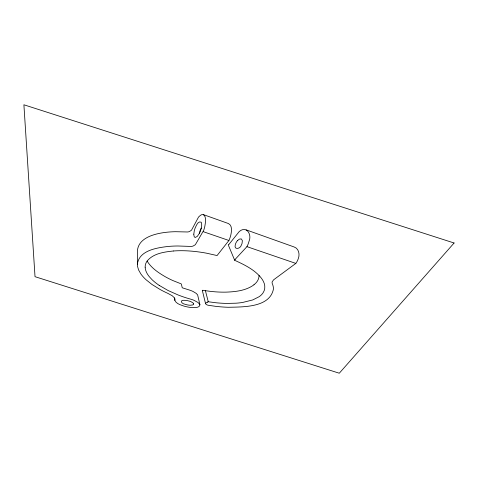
<?xml version="1.0" encoding="UTF-8"?>
<svg xmlns="http://www.w3.org/2000/svg" width="478" height="478" viewBox="0 0 478 478"><rect width="100%" height="100%" fill="white"/><g stroke="black" fill="none" stroke-linecap="round" stroke-linejoin="round"><path stroke-width="0.72" d="M173.472 250.992C164.181 251.96 153.426 253.376 147.116 261.03C151.293 268.003 158.302 272.657 165.173 276.678A55.848 29.929 18 0 0 172.767 280.514L180.69 283.681A1.446 0.723 18.1 0 1 181.365 284.022L182.232 287.78L189.647 290.128A12.745 6.244 17.6 0 1 192.957 291.425L196.183 293.361L197.629 294.902L199.929 304.791C199.613 308.077 194.749 307.485 192.353 307.563A19.676 9.614 17.6 0 1 183.934 306.087C180.69 304.886 176.316 303.889 174.852 300.399A5.694 2.737 17.8 0 1 174.876 299.867A7.953 3.824 18.4 0 0 174.554 298.003L172.247 295.768L167.892 293.384A62.182 32.474 17.9 0 1 160.309 289.614L151.986 284.47L146.119 279.803A41.562 21.241 18.4 0 1 140.861 273.942L138.614 270.016L137.473 266.198L137.419 250.926C138.244 238.385 153.151 234.178 163.494 232.655A78.069 40.319 17.1 0 1 175.336 231.705L187.531 231.979A9.703 5.497 19.1 0 0 189.366 231.597L191.487 230.205L198.543 217.048L200.479 215.285L202.021 214.556L203.359 214.598L228.502 223.567C232.517 225.658 231.609 231.322 230.826 234.991A91.567 51.977 21.6 0 1 229.745 238.51L228.92 240.476L217.072 255.557L206.765 253.232A82.987 41.108 16.6 0 0 190.997 251.105A77.49 38.616 16.7 0 0 173.472 250.986M137.353 264.364C138.955 250.52 156.455 247.855 167.659 246.505A85.873 42.769 16.6 0 1 177.947 245.991L191.045 246.439A10.63 5.873 18.7 0 0 193.022 246.086L195.335 244.73L203.724 230.324A123.043 68.593 24.7 0 0 204.895 225.969C205.379 222.401 206.837 217.054 203.359 214.598M199.457 233.228L199.529 232.75A42.793 24.288 15.7 0 1 200.635 229.368L201.31 228.096M235.068 259.47L246.935 246.648L247.843 244.748A77.072 43.976 19.7 0 0 249.002 241.312C252.091 234.555 246.606 225.419 239.323 231.454L228.795 244.575M202.391 290.708L205.618 303.906L206.956 304.85A4.015 1.966 16.6 0 0 208.079 305.233L215.435 306.308A97.757 53.231 17.8 0 0 228.233 307.282C242.914 306.888 269.837 307.772 273.452 288.999A37.433 19.55 15.5 0 0 272.358 283.801L272.251 283.514A9.674 5.133 13.3 0 1 272.185 281.841L273.613 279.815L295.84 263.408L296.952 261.669A53.399 30.347 15.4 0 0 298.332 258.467C299.981 254.326 298.798 248.464 294.125 246.971L246.152 229.858M237.387 240.697L239.341 239.131L241.145 238.91A0.92 0.526 15.7 0 1 241.366 239.006L242.376 240.643L242.053 243.362A30.634 17.429 17.4 0 1 241.36 245.035C240.565 248.948 233.784 250.155 235.242 245.017A27.718 15.637 14.4 0 1 237.399 240.703M254.027 284.769C246.045 290.648 235.702 291.765 226.076 292.136A78.428 43.098 18 0 1 206.46 290.827L204.046 290.451M207.285 302.132L207.338 302.108A12.195 5.933 16.2 0 1 208.253 301.749L215.638 302.723A86.835 47.071 17.8 0 0 226.895 303.422L235.959 303.201A69.334 36.943 17.3 0 0 242.693 302.449L252.772 299.927L259.118 296.713A39.429 20.596 16.1 0 0 263.103 292.775C265.421 289.417 265.278 284.864 263.36 281.357A36.137 18.857 15.9 0 0 258.986 275.424C252.312 268.511 243.045 264.119 234.698 260.301L228.771 246.122A4.977 2.802 16.1 0 1 228.717 244.569M203.646 290.385L203.24 290.313A1.016 0.508 17 0 0 202.284 290.618M203.24 231.675L228.92 240.476M246.935 246.648L295.84 263.408M159.156 285.348L168.113 290.528L178.151 294.986A70.732 37.511 17.7 0 0 186.45 297.919L191.469 299.407A13.521 6.489 17.4 0 1 194.086 300.345L198.209 302.616L199.929 304.791M205.409 290.672L208.259 301.749M174.53 298.003L174.852 300.399M259.07 275.436A37.404 19.974 16.4 0 1 253.932 284.721M205.438 303.685A8.556 4.165 16.4 0 1 207.404 302.221M145.151 267.214A37.505 19.138 18.2 0 1 147.14 261.048M145.169 267.214A34.063 17.375 18.3 0 0 149.321 276.708L152.016 279.642A41.849 21.486 18.1 0 0 159.162 285.342M234.62 260.253A2.145 1.171 15.7 0 1 235.146 259.554M193.799 234.178L194.05 236.251L194.863 237.369A0.621 0.347 18.3 0 0 195.239 237.482L197.318 236.371L199.416 233.294A62.791 35.474 21.7 0 0 200.437 230.982A70.421 39.722 22.1 0 0 201.202 228.496L201.716 225.013L201.471 222.915A3.997 2.306 18.5 0 0 201.095 222.151C198.023 220.651 196.123 225.98 195.096 228.173A73.732 41.759 14.3 0 0 194.259 230.976L193.799 234.178M193.698 303.966L192.855 304.916L190.447 305.239A9.638 4.678 17.6 0 1 185.1 304.301C181.019 303.661 179.387 299.557 184.986 300.327A10.05 4.816 17.4 0 1 187.513 300.656L189.425 301.14A6.734 3.238 17.4 0 1 191.146 301.785L193.064 302.95L193.698 303.966M454.1 242.997L339.29 373.222L35.019 276.684L23.9 104.778L454.1 242.997"/></g></svg>
